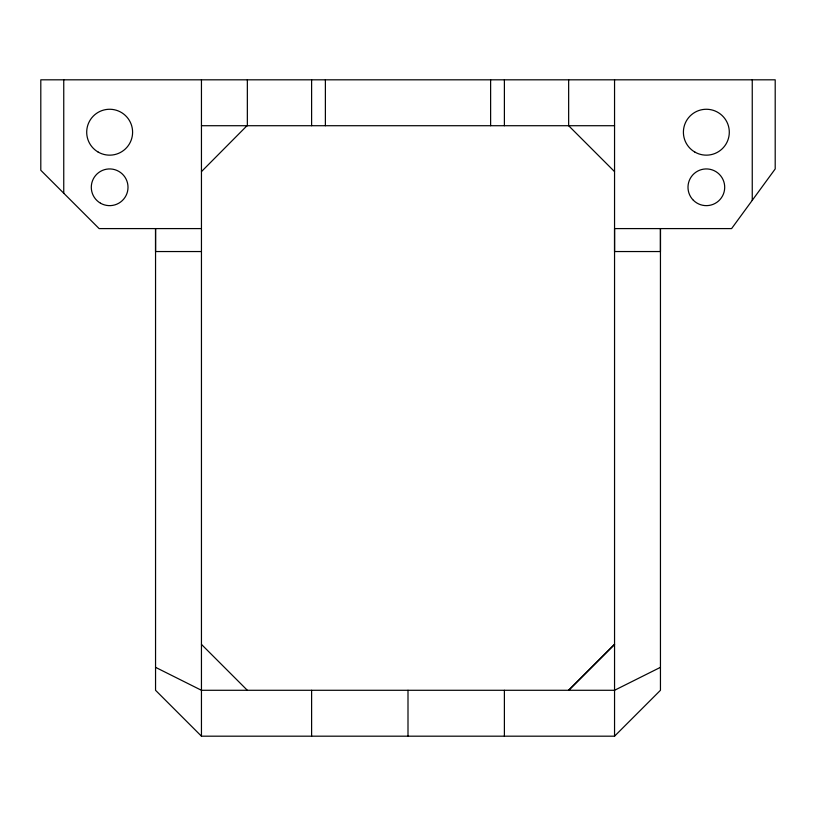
<?xml version="1.0" encoding="UTF-8"?>
<svg xmlns="http://www.w3.org/2000/svg" width="816" height="816" viewBox="0 0 816 816"><rect width="100%" height="100%" fill="white"/><g stroke="black" fill="none" stroke-linecap="round" stroke-linejoin="round"><path stroke-width="1.22" d="M201.45 79.815L201.45 736.185L614.55 736.185L660.45 690.285L660.45 228.592L660.45 251.542L614.55 251.542L614.55 228.592L731.595 228.592L775.2 168.943L775.2 79.815L40.8 79.815L40.8 170.269L99.124 228.592L201.45 228.592M311.61 125.715L311.61 79.815M325.38 125.715L325.38 79.815M490.62 125.715L490.62 79.815M504.39 125.715L504.39 79.815M568.65 79.815L568.65 125.715L614.55 171.615M614.55 736.185L614.55 79.815M201.45 171.615L247.003 125.715M660.45 667.335L614.55 690.285L201.45 690.285L155.55 667.335M201.45 125.715L614.55 125.715M201.45 251.542L155.55 251.542L155.55 228.592L155.55 690.285L201.45 736.185M201.45 644.385L247.35 690.285M752.25 79.815L752.25 200.338M504.39 690.285L504.39 736.185M408 690.285L408 736.185M311.61 690.285L311.61 736.185M247.35 79.815L247.35 125.715M63.75 79.815L63.75 193.219M614.55 644.385L568.65 690.285L614.55 644.385M100.47 203.184A18.36 18.36 0 0 0 128.01 187.282A18.36 18.36 0 0 0 100.47 171.391A18.36 18.36 0 0 0 100.47 203.184M98.175 152.082A22.95 22.95 0 0 0 132.6 132.202A22.95 22.95 0 0 0 98.175 112.333A22.95 22.95 0 0 0 98.175 152.082M693.365 200.267A18.36 18.36 0 0 0 724.078 192.035A18.36 18.36 0 0 0 701.597 169.555A18.36 18.36 0 0 0 693.365 200.267M694.875 152.082A22.95 22.95 0 0 0 729.3 132.202A22.95 22.95 0 0 0 694.875 112.333A22.95 22.95 0 0 0 694.875 152.082"/></g></svg>
